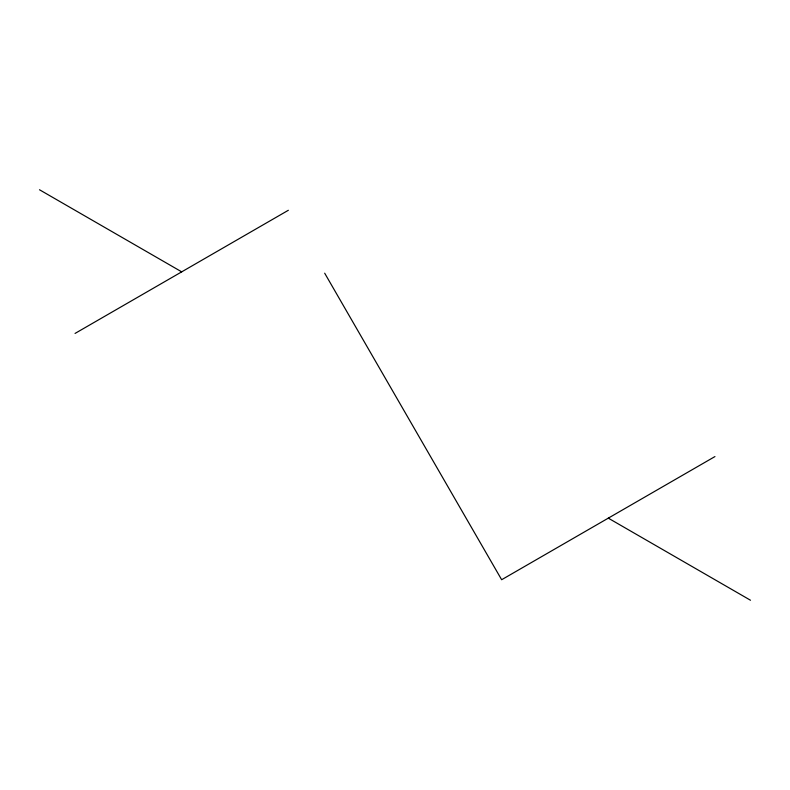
<?xml version="1.0" encoding="UTF-8"?>
<svg xmlns="http://www.w3.org/2000/svg" width="790" height="790" viewBox="0 0 790 790"><rect width="100%" height="100%" fill="white"/><g stroke="black" fill="none" stroke-linecap="round" stroke-linejoin="round"><path stroke-width="1.19" d="M75.05 333.429L288.35 210.278M714.95 456.571L501.65 579.722L324.68 273.192M39.5 189.758L181.7 271.849M608.3 518.151L750.5 600.242"/></g></svg>
